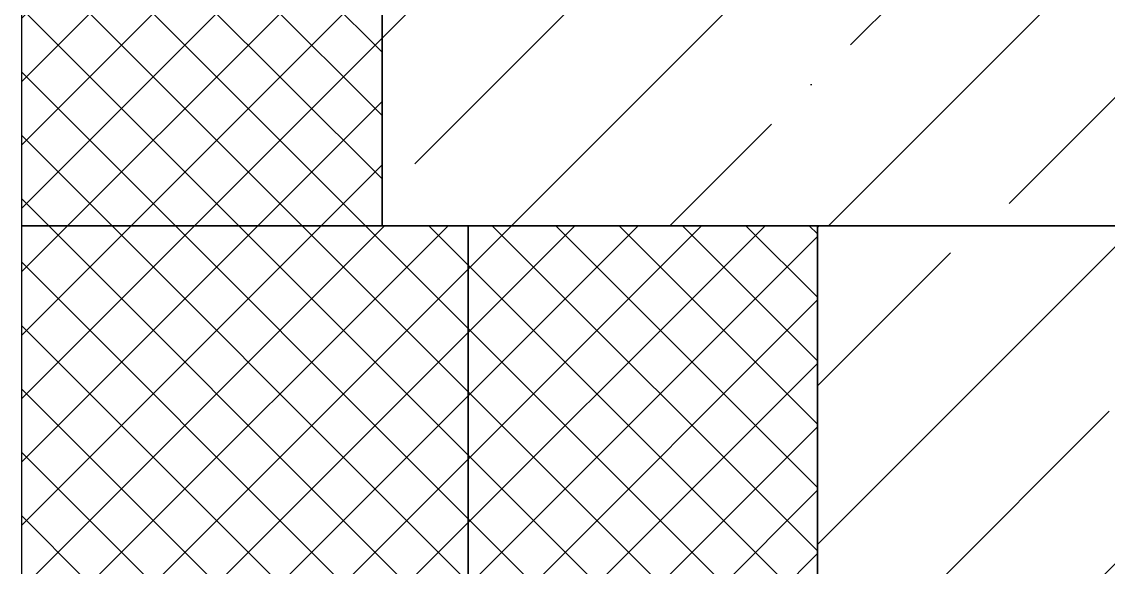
# Model space of a CAD drawing. Header units: millimetres. Extents: x -83618 to -12593, y -3271 to 55593.
# Drawn here: x -17011.7 to -16703.9, y 11910.5 to 12065.1 of the extents above; entities that cross this region are included whole.
import ezdxf

# ---------------------------------------------------------------- set-up
doc = ezdxf.new("R2010")
doc.units = ezdxf.units.MM

msp = doc.modelspace()

# ---------------------------------------------------------------- hatches: boundary and pattern name
at = {"ltscale": 4}
h = msp.add_hatch(dxfattribs=at)
h.set_pattern_fill('ANSI37', color=256, scale=4)
h.set_pattern_definition([(45, (-1735.015, 4515.041), (-8.980256, 8.980256), []), (135, (-1735.015, 4515.041), (-8.980256, -8.980256), [])])
h.paths.add_polyline_path([(-16885.25129, 12007.29527), (-16786.29156, 12007.29527), (-16786.29156, 11759.55354), (-16885.25129, 11759.55354)])
h.paths.add_polyline_path([(-17011.74579, 12007.29527), (-16885.25129, 12007.29527), (-16885.25129, 11906.98713), (-17011.74579, 11906.98713)])
h.paths.add_polyline_path([(-17011.74579, 12204.293), (-16909.66279, 12204.293), (-16909.66279, 12007.29527), (-17011.74579, 12007.29527)])
at = {"ltscale": 10}
h = msp.add_hatch(dxfattribs=at)
h.set_pattern_fill('ANSI35', color=256, scale=10)
h.set_pattern_definition([(45, (-1735.015, 4515.04), (-44.90128, 44.90128), []), (45, (-1690.113, 4515.04), (-44.90128, 44.90128), [79.375, -15.875, 0, -15.875])])
h.paths.add_polyline_path([(-16909.66279, 12204.293), (-16312.54243, 12204.293), (-16312.54243, 12007.29527), (-16909.66279, 12007.29527)])
h = msp.add_hatch(dxfattribs=at)
h.set_pattern_fill('ANSI35', color=256, scale=10)
h.set_pattern_definition([(45, (-269340.765, -387285.06), (-44.901281, 44.901281), []), (45, (-269295.864, -387285.06), (-44.901281, 44.901281), [79.375, -15.875, 0, -15.875])])
h.paths.add_polyline_path([(-16786.29156, 12007.29527), (-16536.12812, 12007.29527), (-16536.12812, 11809.69317), (-16786.29156, 11809.69317)])

# ---------------------------------------------------------------- linework, layer by layer
at = {"ltscale": 100}
for points in [[(-17011.74579, 12204.293), (-16909.66279, 12204.293), (-16909.66279, 12007.29527), (-17011.74579, 12007.29527)], [(-16909.66279, 12204.293), (-16312.54243, 12204.293), (-16312.54243, 12007.29527), (-16909.66279, 12007.29527)], [(-17011.74579, 12007.29527), (-16885.25129, 12007.29527), (-16885.25129, 11906.98713), (-17011.74579, 11906.98713)], [(-16885.25129, 12007.29527), (-16786.29156, 12007.29527), (-16786.29156, 11759.55354), (-16885.25129, 11759.55354)], [(-16786.29156, 12007.29527), (-16536.12812, 12007.29527), (-16536.12812, 11809.69317), (-16786.29156, 11809.69317)]]:
    msp.add_lwpolyline(points, close=True, dxfattribs=at)

doc.saveas('drawing.dxf')
